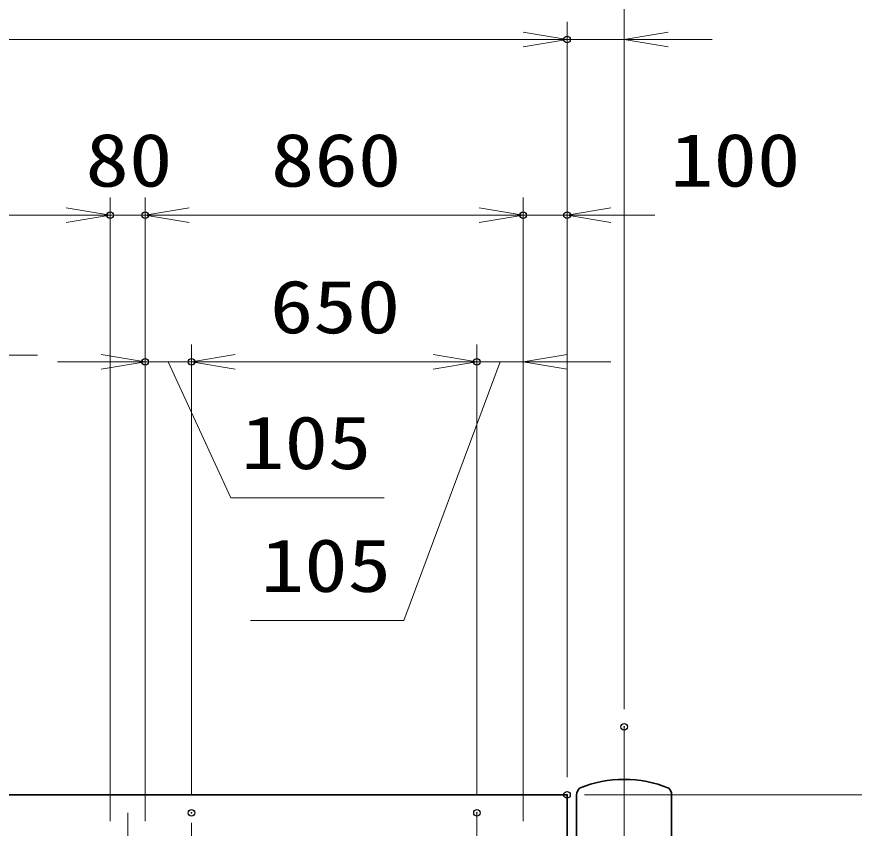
# Model space of a CAD drawing. Units: millimetres at full size. Extents: x -11880 to 11880, y -8400 to 8400.
# Drawn here: x 2493 to 4399, y 894 to 2740 of the extents above; entities that cross this region are included whole.
import ezdxf
from ezdxf.enums import TextEntityAlignment as Align

# ---------------------------------------------------------------- set-up
doc = ezdxf.new("R2010")
doc.units = ezdxf.units.MM
doc.header["$LTSCALE"] = 30
doc.header["$PDMODE"] = 32
doc.header["$PDSIZE"] = 15
doc.linetypes.add('USER1', pattern=[18, 12, -1.5, 3, -1.5])
for name, color, linetype, lineweight in [('0-1_外形線', 7, 'Continuous', 35), ('0-2_軸線', 200, 'USER1', 15), ('0-4_寸法線', 4, 'Continuous', 18), ('0-5_0', 7, 'Continuous', 18)]:
    doc.layers.add(name, color=color, linetype=linetype, lineweight=lineweight)
doc.layers.add('0-6_Defpoints', color=7, linetype='Continuous')
doc.styles.add('ＭＳ ゴシック', font='')
doc.styles.get('ＭＳ ゴシック').set_extended_font_data('MS Gothic')

# ---------------------------------------------------------------- blocks, each defined once
blk = doc.blocks.new('_Open')
at = {"layer": '0-5_0', "color": 4}
blk.add_line((-30, 5), (0, 0), dxfattribs=at)
blk.add_lwpolyline([(-30, -5), (0, 0), (-30, 0)], dxfattribs=at)

msp = doc.modelspace()

# ---------------------------------------------------------------- linework, layer by layer
at = {"layer": '0-1_外形線'}
for p, q in [((3745.48, 970.34), (3745.48, 870.34)), ((3767.33, 970.34), (3767.33, -804.66)), ((3983.63, -804.66), (3983.63, 970.34))]:
    msp.add_line(p, q, dxfattribs=at)
msp.add_lwpolyline([(3745.48, 970.34), (1745.48, 970.34), (1745.48, 102.84)], dxfattribs=at)
for centre, radius, start, end in [((3875.48, 738.4), 266.94, 67.67999, 112.32001), ((3787.33, 970.34), 20, 131.40962, 180), ((3963.63, 970.34), 20, 0, 48.59038)]:
    msp.add_arc(centre, radius, start, end, dxfattribs=at)
at = {"layer": '0-2_軸線'}
for p, q in [((3875.48, 1124.92), (3875.48, -1709.13)), ((2745.48, 929.34), (2745.48, -668.66)), ((2890.48, -668.66), (2890.48, 929.34)), ((3540.48, 929.34), (3540.48, -668.66))]:
    msp.add_line(p, q, dxfattribs=at)
at = {"layer": '0-4_寸法線'}
for p, q in [((3875.48, 1164.92), (3875.48, 3080.92)), ((3745.48, 1010.34), (3745.48, 2728.9)), ((3745.48, 1010.34), (3745.48, 2728.9)), ((3875.48, 1164.92), (3875.48, 2728.9)), ((1745.48, 2688.9), (3745.48, 2688.9)), ((3645.48, 2688.9), (3545.48, 2688.9)), ((3875.48, 2688.9), (3745.48, 2688.9)), ((3975.48, 2688.9), (4075.48, 2688.9)), ((2705.48, 910.34), (2705.48, 2328.9)), ((2705.48, 910.34), (2705.48, 2328.9)), ((2785.48, 910.34), (2785.48, 2328.9)), ((2785.48, 910.34), (2785.48, 2328.9)), ((3645.48, 910.34), (3645.48, 2328.9)), ((3645.48, 910.34), (3645.48, 2328.9)), ((3745.48, 1010.34), (3745.48, 2328.9)), ((1845.48, 2288.9), (2705.48, 2288.9)), ((2605.48, 2288.9), (2505.48, 2288.9)), ((2705.48, 2288.9), (2785.48, 2288.9)), ((2785.48, 2288.9), (3645.48, 2288.9)), ((2885.48, 2288.9), (2985.48, 2288.9)), ((3545.48, 2288.9), (3445.48, 2288.9)), ((3645.48, 2288.9), (3745.48, 2288.9)), ((3845.48, 2288.9), (3945.48, 2288.9)), ((2785.48, 910.34), (2785.48, 1995.09)), ((2890.48, 969.34), (2890.48, 1995.09)), ((2890.48, 969.34), (2890.48, 1995.09)), ((3540.48, 969.34), (3540.48, 1995.09)), ((3540.48, 969.34), (3540.48, 1995.09)), ((3645.48, 910.34), (3645.48, 1995.09)), ((2440.48, 1970.09), (2540.48, 1970.09)), ((2685.48, 1955.09), (2585.48, 1955.09)), ((2890.48, 1955.09), (2785.48, 1955.09)), ((3540.48, 1955.09), (2890.48, 1955.09)), ((2990.48, 1955.09), (3090.48, 1955.09)), ((3440.48, 1955.09), (3340.48, 1955.09)), ((3645.48, 1955.09), (3540.48, 1955.09)), ((3745.48, 1955.09), (3845.48, 1955.09)), ((3785.48, 970.34), (5712.71, 970.34)), ((3785.48, 970.34), (6112.71, 970.34)), ((3785.48, 970.34), (6512.71, 970.34))]:
    msp.add_line(p, q, dxfattribs=at)
for points in [[(2837.98, 1955.09), (2980.28, 1646.09), (3329.08, 1646.09)], [(3592.98, 1955.09), (3374, 1366.71), (3025.2, 1366.71)]]:
    msp.add_lwpolyline(points, dxfattribs=at)
at = {"layer": '0-6_Defpoints'}
for p in [(3745.48, 2688.9), (2705.48, 2288.9), (2785.48, 2288.9), (3645.48, 2288.9), (3745.48, 2288.9), (2785.48, 1955.09), (2890.48, 1955.09), (3540.48, 1955.09), (3875.48, 1124.92), (3745.48, 970.34), (3745.48, 970.34), (2890.48, 929.34), (3540.48, 929.34)]:
    msp.add_point(p, dxfattribs=at)

# ---------------------------------------------------------------- block references
at = {"layer": '0-4_寸法線', "xscale": 3.333333, "yscale": 3.333333}
for p in [(3745.48, 2688.9), (3745.48, 2688.9), (2705.48, 2288.9), (2705.48, 2288.9), (3645.48, 2288.9), (3645.48, 2288.9), (2785.48, 1955.09), (3540.48, 1955.09), (3540.48, 1955.09)]:
    msp.add_blockref('_Open', p, dxfattribs=at)
at = {"layer": '0-4_寸法線', "xscale": 3.333333, "yscale": 3.333333, "rotation": 180}
for p in [(3875.48, 2688.9), (2785.48, 2288.9), (2785.48, 2288.9), (3745.48, 2288.9), (2890.48, 1955.09), (2890.48, 1955.09), (3645.48, 1955.09)]:
    msp.add_blockref('_Open', p, dxfattribs=at)

# ---------------------------------------------------------------- texts
at = {"layer": '0-4_寸法線', "color": 254, "style": 'ＭＳ ゴシック', "width": 1.2}
for s, p in [('80', (2649.48, 2317.59)), ('860', (3071.48, 2317.59)), ('100', (3979.89, 2317.59)), ('650', (3069.08, 1983.78)), ('105', (3003.48, 1674.77)), ('105', (3048.4, 1395.39))]:
    msp.add_text(s, height=121.2, dxfattribs=at).set_placement(p, align=Align.BOTTOM_LEFT)

doc.saveas('drawing.dxf')
